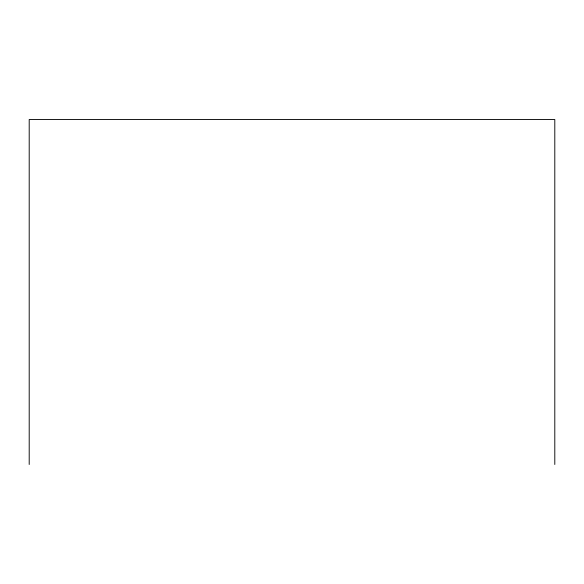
<?xml version="1.0" encoding="UTF-8"?>
<svg xmlns="http://www.w3.org/2000/svg" width="584" height="584" viewBox="0 0 584 584"><rect width="100%" height="100%" fill="white"/><g stroke="black" fill="none" stroke-linecap="round" stroke-linejoin="round"><path stroke-width="0.88" d="M554.8 464.477L554.8 119.523L29.2 119.523L29.2 464.477"/></g></svg>
